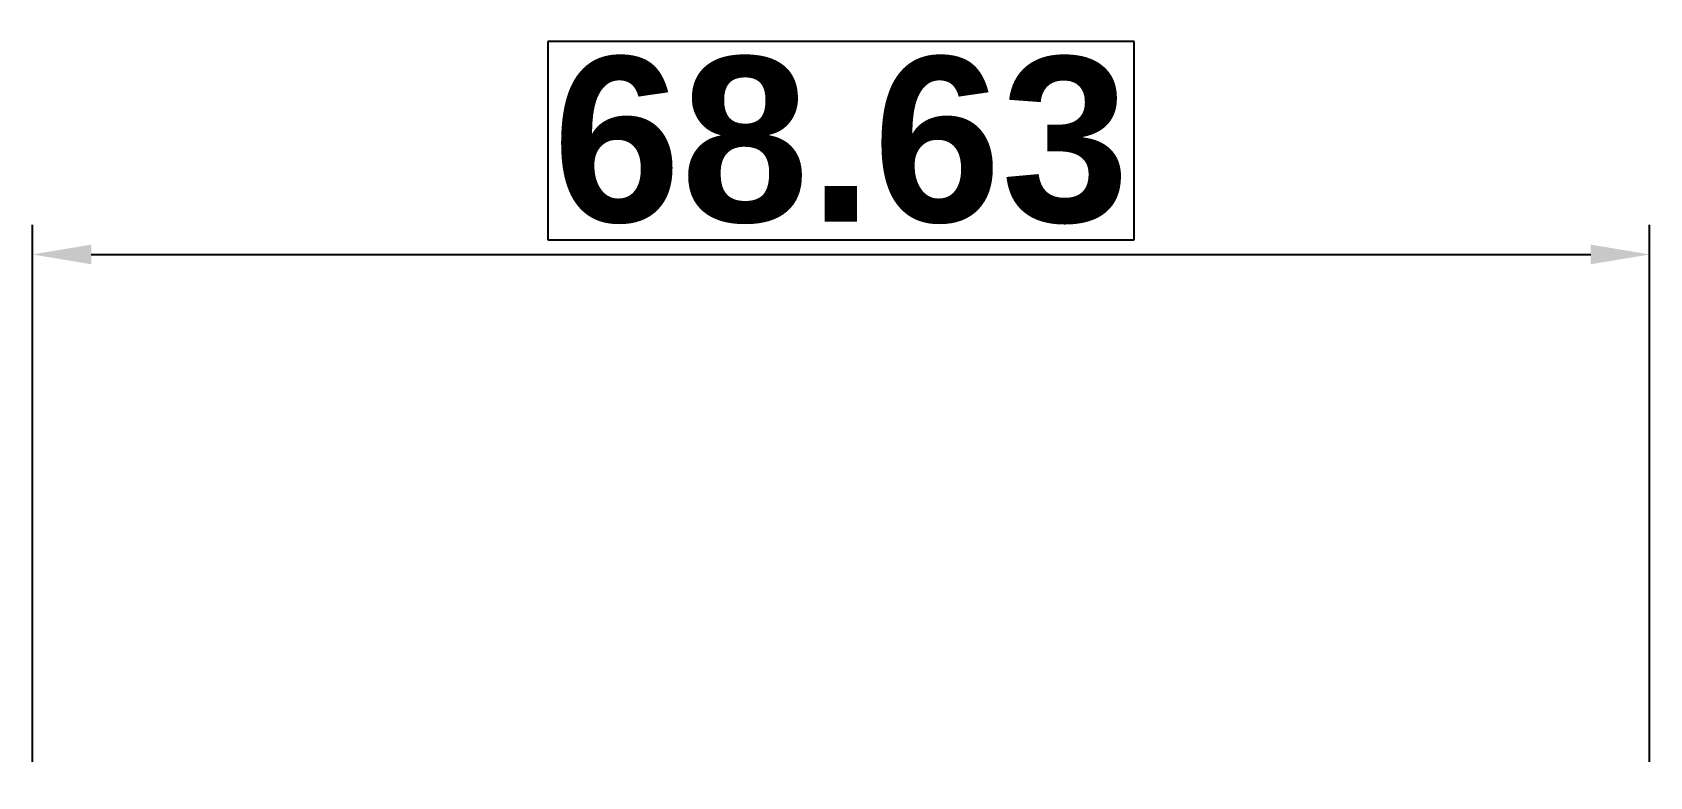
# Model space of a CAD drawing. Header units: millimetres. Extents: x 0 to 12057, y -41 to 471.
# Drawn here: x 5993.2 to 6061.8, y 67.5 to 99.1 of the extents above; entities that cross this region are included whole.
import ezdxf

# ---------------------------------------------------------------- set-up
doc = ezdxf.new("R2010")
doc.units = ezdxf.units.MM
doc.header["$LTSCALE"] = 2
doc.styles.get("Standard").update_dxf_attribs({"font": 'arialbd.ttf'})
doc.dimstyles.new('ISO-25', dxfattribs={"dimtxt": 7, "dimasz": 2.5, "dimexe": 1.25, "dimexo": 0.625, "dimtad": 1, "dimtih": 1, "dimtoh": 1, "dimdsep": 46, "dimtxsty": 'Standard', "dimcen": 2.5, "dimclrd": 1, "dimclre": 1, "dimclrt": 2, "dimadec": 0, "dimazin": 0, "dimtfac": 1, "dimtmove": 0, "dimatfit": 3, "dimfxl": 1, "dimarcsym": 0})

# ---------------------------------------------------------------- blocks, each defined once
blk = doc.blocks.new('*D79')
at = {"color": 1, "lineweight": -2, "transparency": 16777216}
for p, q in [((6039.951, 98.693), (6015.065, 98.693)), ((6015.065, 98.693), (6015.065, 90.29)), ((6039.951, 90.29), (6039.951, 98.693)), ((5993.192, 68.14), (5993.192, 90.915)), ((6061.824, 68.14), (6061.824, 90.915)), ((6015.065, 90.29), (6039.951, 90.29)), ((5995.692, 89.665), (6059.324, 89.665))]:
    blk.add_line(p, q, dxfattribs=at)
at = {"color": 1, "transparency": 16777216}
for points in [[(5995.692, 90.082), (5995.692, 89.248), (5993.192, 89.665)], [(6059.324, 90.082), (6059.324, 89.248), (6061.824, 89.665)]]:
    blk.add_solid(points, dxfattribs=at)
at = {"layer": 'Defpoints', "color": 0, "transparency": 16777216}
for p in [(6061.824, 89.665), (5993.192, 67.515), (6061.824, 67.515)]:
    blk.add_point(p, dxfattribs=at)
at = {"color": 2, "transparency": 16777216, "insert": (6027.508, 94.491), "char_height": 7, "attachment_point": 5}
blk.add_mtext('68.63', dxfattribs=at)

msp = doc.modelspace()

# ---------------------------------------------------------------- dimensions: what is measured, and where the dimension line sits
dim = msp.add_linear_dim(base=(6061.824, 89.665), p1=(5993.192, 67.515), p2=(6061.824, 67.515), dimstyle='ISO-25', override={"dimgap": -0.625, "dimtol": 0, "dimlim": 0})
dim.commit()
dim.dimension.update_dxf_attribs({"geometry": '*D79', "text_midpoint": (6027.508, 94.491)})

doc.saveas('drawing.dxf')
